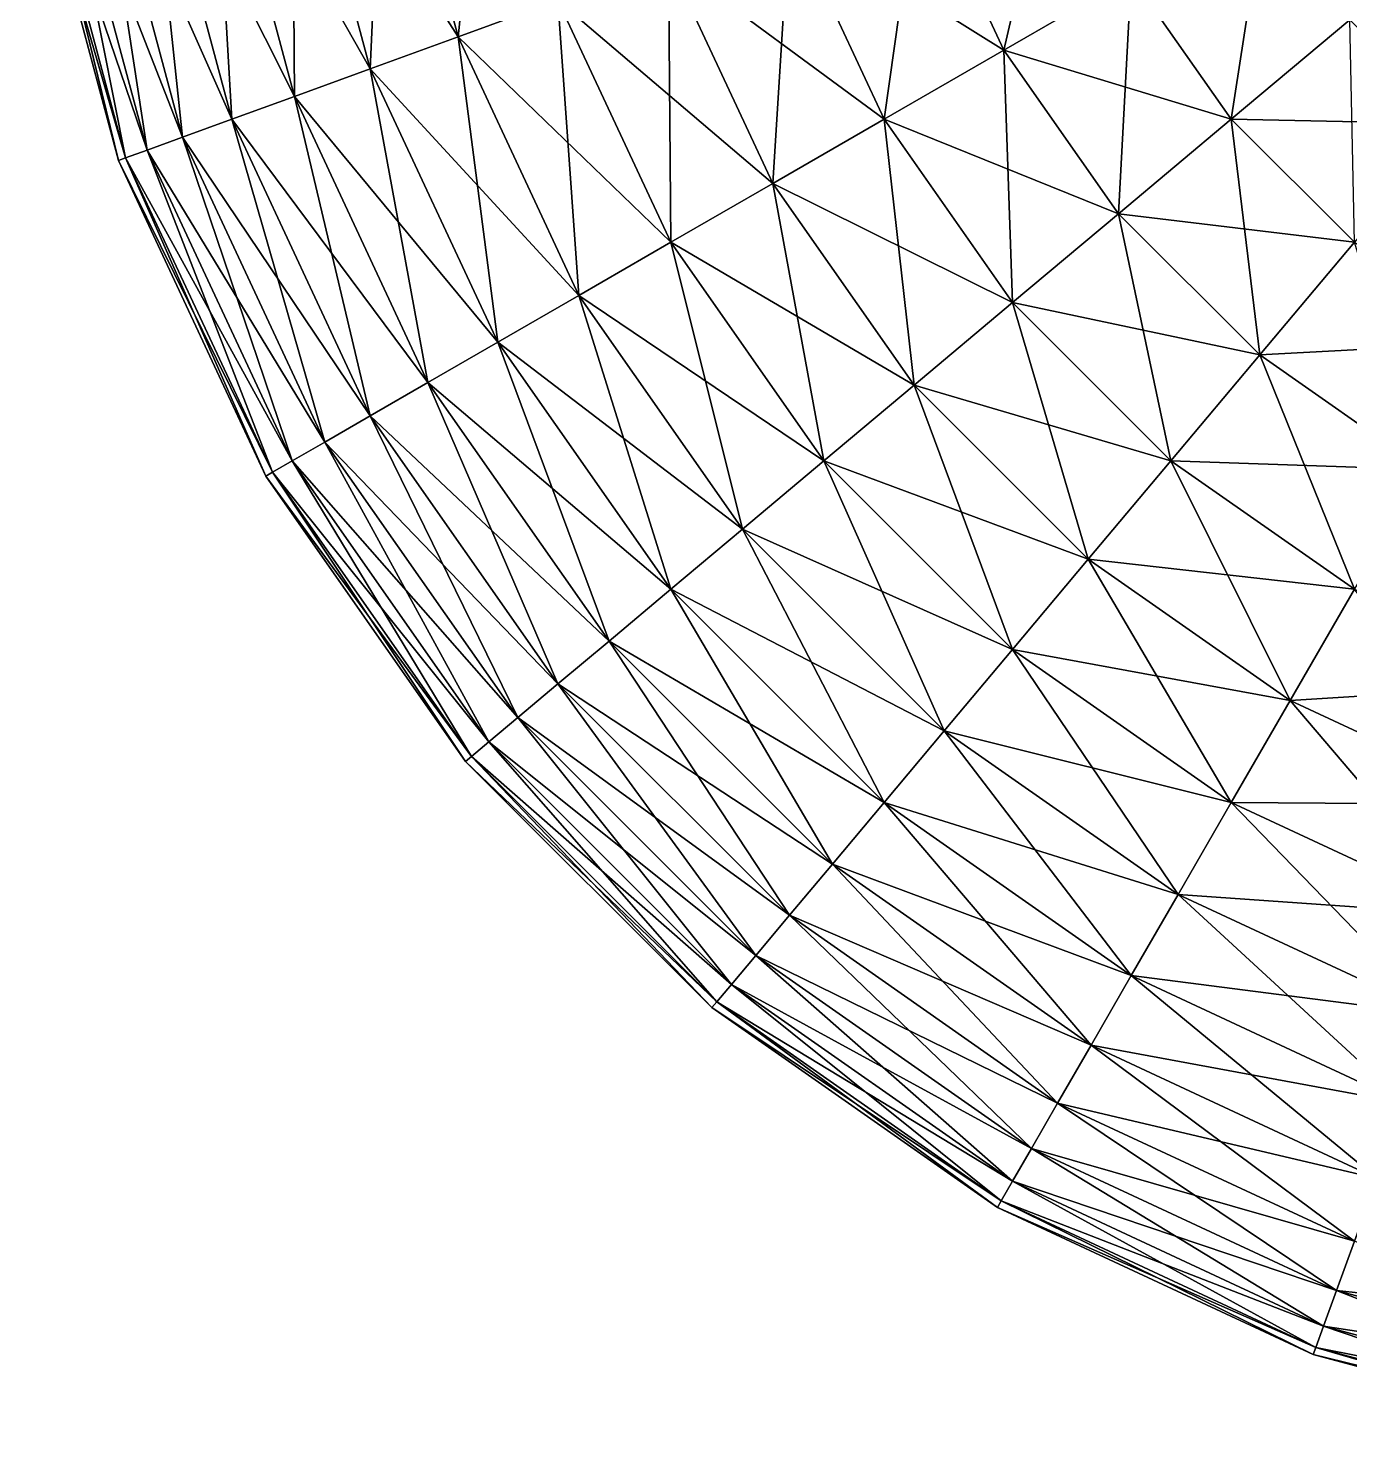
# Model space of a CAD drawing. Header units: metres. Extents: x -7 to 7, y -6 to 6.4.
# Drawn here: x 2.015 to 2.676, y -5.985 to -5.276 of the extents above; entities that cross this region are included whole.
import ezdxf

# ---------------------------------------------------------------- set-up
doc = ezdxf.new("R2010")
doc.units = ezdxf.units.M

msp = doc.modelspace()

# ---------------------------------------------------------------- linework, layer by layer
at = {"layer": 'Sphere'}
for points in [[(2.23025, -5.28017, -0.57358), (2.24559, -5.13302, -0.64279), (2.19329, -5.14224, -0.57358)], [(2.23025, -5.28017, -0.57358), (2.28015, -5.262, -0.64279), (2.24559, -5.13302, -0.64279)], [(2.23025, -5.28017, 0.57358), (2.14713, -5.15038, 0.5), (2.19329, -5.14224, 0.57358)], [(2.1862, -5.2962, -0.5), (2.19329, -5.14224, -0.57358), (2.14713, -5.15038, -0.5)], [(2.1862, -5.2962, -0.5), (2.23025, -5.28017, -0.57358), (2.19329, -5.14224, -0.57358)], [(2.28015, -5.262, 0.64279), (2.23025, -5.28017, 0.57358), (2.19329, -5.14224, 0.57358)], [(2.1862, -5.2962, 0.5), (2.10746, -5.15738, 0.42262), (2.14713, -5.15038, 0.5)], [(2.14835, -5.30997, -0.42262), (2.14713, -5.15038, -0.5), (2.10746, -5.15738, -0.42262)], [(2.23025, -5.28017, 0.57358), (2.1862, -5.2962, 0.5), (2.14713, -5.15038, 0.5)], [(2.14835, -5.30997, -0.42262), (2.1862, -5.2962, -0.5), (2.14713, -5.15038, -0.5)], [(2.14835, -5.30997, 0.42262), (2.07458, -5.16318, 0.34202), (2.10746, -5.15738, 0.42262)], [(2.11698, -5.32139, -0.34202), (2.10746, -5.15738, -0.42262), (2.07458, -5.16318, -0.34202)], [(2.1862, -5.2962, 0.5), (2.14835, -5.30997, 0.42262), (2.10746, -5.15738, 0.42262)], [(2.11698, -5.32139, -0.34202), (2.14835, -5.30997, -0.42262), (2.10746, -5.15738, -0.42262)], [(2.09233, -5.33037, 0.25882), (2.03015, -5.17101, 0.17365), (2.04875, -5.16773, 0.25882)], [(2.07458, -5.33682, -0.17365), (2.04875, -5.16773, -0.25882), (2.03015, -5.17101, -0.17365)], [(2.11698, -5.32139, 0.34202), (2.04875, -5.16773, 0.25882), (2.07458, -5.16318, 0.34202)], [(2.09233, -5.33037, -0.25882), (2.07458, -5.16318, -0.34202), (2.04875, -5.16773, -0.25882)], [(2.11698, -5.32139, 0.34202), (2.09233, -5.33037, 0.25882), (2.04875, -5.16773, 0.25882)], [(2.07458, -5.33682, -0.17365), (2.09233, -5.33037, -0.25882), (2.04875, -5.16773, -0.25882)], [(2.14835, -5.30997, 0.42262), (2.11698, -5.32139, 0.34202), (2.07458, -5.16318, 0.34202)], [(2.09233, -5.33037, -0.25882), (2.11698, -5.32139, -0.34202), (2.07458, -5.16318, -0.34202)], [(2.06388, -5.34072, 0.08715), (2.01519, -5.17365, 0), (2.01894, -5.17299, 0.08715)], [(2.06031, -5.34202, 0), (2.01894, -5.17299, -0.08716), (2.01519, -5.17365, 0)], [(2.06388, -5.34072, 0.08715), (2.06031, -5.34202, 0), (2.01519, -5.17365, 0)], [(2.07458, -5.33682, 0.17365), (2.01894, -5.17299, 0.08715), (2.03015, -5.17101, 0.17365)], [(2.06388, -5.34072, -0.08716), (2.03015, -5.17101, -0.17365), (2.01894, -5.17299, -0.08716)], [(2.07458, -5.33682, 0.17365), (2.06388, -5.34072, 0.08715), (2.01894, -5.17299, 0.08715)], [(2.06031, -5.34202, 0), (2.06388, -5.34072, -0.08716), (2.01894, -5.17299, -0.08716)], [(2.09233, -5.33037, 0.25882), (2.07458, -5.33682, 0.17365), (2.03015, -5.17101, 0.17365)], [(2.06388, -5.34072, -0.08716), (2.07458, -5.33682, -0.17365), (2.03015, -5.17101, -0.17365)], [(2.50327, -5.28679, -0.81915), (2.53015, -5.17101, -0.86603), (2.46101, -5.19617, -0.81915)], [(2.50327, -5.28679, -0.81915), (2.56699, -5.25, -0.86603), (2.53015, -5.17101, -0.86603)], [(2.50327, -5.28679, 0.81915), (2.39598, -5.21985, 0.76604), (2.46101, -5.19617, 0.81915)], [(2.44333, -5.32139, -0.76605), (2.46101, -5.19617, -0.81915), (2.39598, -5.21985, -0.76605)], [(2.44333, -5.32139, -0.76605), (2.50327, -5.28679, -0.81915), (2.46101, -5.19617, -0.81915)], [(2.56699, -5.25, 0.86602), (2.50327, -5.28679, 0.81915), (2.46101, -5.19617, 0.81915)], [(2.61698, -5.32139, -0.86603), (2.634, -5.21131, -0.90631), (2.56699, -5.25, -0.86603)], [(2.61698, -5.32139, -0.86603), (2.67626, -5.27165, -0.90631), (2.634, -5.21131, -0.90631)], [(2.44333, -5.32139, 0.76604), (2.33554, -5.24184, 0.70711), (2.39598, -5.21985, 0.76604)], [(2.38763, -5.35355, -0.70711), (2.39598, -5.21985, -0.76605), (2.33554, -5.24184, -0.70711)], [(2.38763, -5.35355, -0.70711), (2.44333, -5.32139, -0.76605), (2.39598, -5.21985, -0.76605)], [(2.50327, -5.28679, 0.81915), (2.44333, -5.32139, 0.76604), (2.39598, -5.21985, 0.76604)], [(2.38763, -5.35355, 0.70711), (2.28015, -5.262, 0.64279), (2.33554, -5.24184, 0.70711)], [(2.33659, -5.38302, -0.64279), (2.33554, -5.24184, -0.70711), (2.28015, -5.262, -0.64279)], [(2.44333, -5.32139, 0.76604), (2.38763, -5.35355, 0.70711), (2.33554, -5.24184, 0.70711)], [(2.33659, -5.38302, -0.64279), (2.38763, -5.35355, -0.70711), (2.33554, -5.24184, -0.70711)], [(2.61698, -5.32139, 0.86602), (2.50327, -5.28679, 0.81915), (2.56699, -5.25, 0.86602)], [(2.56062, -5.36869, -0.81915), (2.56699, -5.25, -0.86603), (2.50327, -5.28679, -0.81915)], [(2.56062, -5.36869, -0.81915), (2.61698, -5.32139, -0.86603), (2.56699, -5.25, -0.86603)], [(2.67626, -5.27165, 0.90631), (2.61698, -5.32139, 0.86602), (2.56699, -5.25, 0.86602)], [(2.33659, -5.38302, 0.64279), (2.23025, -5.28017, 0.57358), (2.28015, -5.262, 0.64279)], [(2.29059, -5.40957, -0.57358), (2.28015, -5.262, -0.64279), (2.23025, -5.28017, -0.57358)], [(2.38763, -5.35355, 0.70711), (2.33659, -5.38302, 0.64279), (2.28015, -5.262, 0.64279)], [(2.29059, -5.40957, -0.57358), (2.33659, -5.38302, -0.64279), (2.28015, -5.262, -0.64279)], [(2.78015, -5.262, 0.93969), (2.72835, -5.32374, 0.90631), (2.67626, -5.27165, 0.90631)], [(2.72835, -5.32374, 0.90631), (2.61698, -5.32139, 0.86602), (2.67626, -5.27165, 0.90631)], [(2.67861, -5.38302, -0.86603), (2.67626, -5.27165, -0.90631), (2.61698, -5.32139, -0.86603)], [(2.29059, -5.40958, 0.57358), (2.1862, -5.2962, 0.5), (2.23025, -5.28017, 0.57358)], [(2.25, -5.43301, -0.5), (2.23025, -5.28017, -0.57358), (2.1862, -5.2962, -0.5)], [(2.33659, -5.38302, 0.64279), (2.29059, -5.40958, 0.57358), (2.23025, -5.28017, 0.57358)], [(2.25, -5.43301, -0.5), (2.29059, -5.40957, -0.57358), (2.23025, -5.28017, -0.57358)], [(2.56061, -5.36869, 0.81915), (2.44333, -5.32139, 0.76604), (2.50327, -5.28679, 0.81915)], [(2.5076, -5.41317, -0.76605), (2.50327, -5.28679, -0.81915), (2.44333, -5.32139, -0.76605)], [(2.61698, -5.32139, 0.86602), (2.56061, -5.36869, 0.81915), (2.50327, -5.28679, 0.81915)], [(2.5076, -5.41317, -0.76605), (2.56062, -5.36869, -0.81915), (2.50327, -5.28679, -0.81915)], [(2.25, -5.43301, 0.5), (2.14835, -5.30997, 0.42262), (2.1862, -5.2962, 0.5)], [(2.21511, -5.45315, -0.42262), (2.1862, -5.2962, -0.5), (2.14835, -5.30997, -0.42262)], [(2.29059, -5.40958, 0.57358), (2.25, -5.43301, 0.5), (2.1862, -5.2962, 0.5)], [(2.21511, -5.45315, -0.42262), (2.25, -5.43301, -0.5), (2.1862, -5.2962, -0.5)], [(2.21511, -5.45315, 0.42262), (2.11698, -5.32139, 0.34202), (2.14835, -5.30997, 0.42262)], [(2.1862, -5.46985, -0.34202), (2.14835, -5.30997, -0.42262), (2.11698, -5.32139, -0.34202)], [(2.25, -5.43301, 0.5), (2.21511, -5.45315, 0.42262), (2.14835, -5.30997, 0.42262)], [(2.1862, -5.46985, -0.34202), (2.21511, -5.45315, -0.42262), (2.14835, -5.30997, -0.42262)], [(2.1862, -5.46985, 0.34202), (2.09233, -5.33037, 0.25882), (2.11698, -5.32139, 0.34202)], [(2.16348, -5.48296, -0.25882), (2.11698, -5.32139, -0.34202), (2.09233, -5.33037, -0.25882)], [(2.21511, -5.45315, 0.42262), (2.1862, -5.46985, 0.34202), (2.11698, -5.32139, 0.34202)], [(2.16348, -5.48296, -0.25882), (2.1862, -5.46985, -0.34202), (2.11698, -5.32139, -0.34202)], [(2.5076, -5.41318, 0.76604), (2.38763, -5.35355, 0.70711), (2.44333, -5.32139, 0.76604)], [(2.45832, -5.45452, -0.70711), (2.44333, -5.32139, -0.76605), (2.38763, -5.35355, -0.70711)], [(2.56061, -5.36869, 0.81915), (2.5076, -5.41318, 0.76604), (2.44333, -5.32139, 0.76604)], [(2.45832, -5.45452, -0.70711), (2.5076, -5.41317, -0.76605), (2.44333, -5.32139, -0.76605)], [(2.67861, -5.38302, 0.86602), (2.56061, -5.36869, 0.81915), (2.61698, -5.32139, 0.86602)], [(2.63131, -5.43938, -0.81915), (2.61698, -5.32139, -0.86603), (2.56062, -5.36869, -0.81915)], [(2.72835, -5.32374, 0.90631), (2.67861, -5.38302, 0.86602), (2.61698, -5.32139, 0.86602)], [(2.63131, -5.43938, -0.81915), (2.67861, -5.38302, -0.86603), (2.61698, -5.32139, -0.86603)], [(2.16348, -5.48296, 0.25882), (2.07458, -5.33682, 0.17365), (2.09233, -5.33037, 0.25882)], [(2.14713, -5.4924, -0.17365), (2.09233, -5.33037, -0.25882), (2.07458, -5.33682, -0.17365)], [(2.1862, -5.46985, 0.34202), (2.16348, -5.48296, 0.25882), (2.09233, -5.33037, 0.25882)], [(2.14713, -5.4924, -0.17365), (2.16348, -5.48296, -0.25882), (2.09233, -5.33037, -0.25882)], [(2.14713, -5.4924, 0.17365), (2.06388, -5.34072, 0.08715), (2.07458, -5.33682, 0.17365)], [(2.13727, -5.4981, -0.08716), (2.07458, -5.33682, -0.17365), (2.06388, -5.34072, -0.08716)], [(2.16348, -5.48296, 0.25882), (2.14713, -5.4924, 0.17365), (2.07458, -5.33682, 0.17365)], [(2.13727, -5.4981, -0.08716), (2.14713, -5.4924, -0.17365), (2.07458, -5.33682, -0.17365)], [(2.13727, -5.4981, 0.08715), (2.06031, -5.34202, 0), (2.06388, -5.34072, 0.08715)], [(2.13397, -5.5, 0), (2.06388, -5.34072, -0.08716), (2.06031, -5.34202, 0)], [(2.13727, -5.4981, 0.08715), (2.13397, -5.5, 0), (2.06031, -5.34202, 0)], [(2.14713, -5.4924, 0.17365), (2.13727, -5.4981, 0.08715), (2.06388, -5.34072, 0.08715)], [(2.13397, -5.5, 0), (2.13727, -5.4981, -0.08716), (2.06388, -5.34072, -0.08716)], [(2.45832, -5.45452, 0.70711), (2.33659, -5.38302, 0.64279), (2.38763, -5.35355, 0.70711)], [(2.41318, -5.4924, -0.64279), (2.38763, -5.35355, -0.70711), (2.33659, -5.38302, -0.64279)], [(2.5076, -5.41318, 0.76604), (2.45832, -5.45452, 0.70711), (2.38763, -5.35355, 0.70711)], [(2.41318, -5.4924, -0.64279), (2.45832, -5.45452, -0.70711), (2.38763, -5.35355, -0.70711)], [(2.63131, -5.43938, 0.81915), (2.5076, -5.41318, 0.76604), (2.56061, -5.36869, 0.81915)], [(2.58682, -5.4924, -0.76605), (2.56062, -5.36869, -0.81915), (2.5076, -5.41317, -0.76605)], [(2.67861, -5.38302, 0.86602), (2.63131, -5.43938, 0.81915), (2.56061, -5.36869, 0.81915)], [(2.58682, -5.4924, -0.76605), (2.63131, -5.43938, -0.81915), (2.56062, -5.36869, -0.81915)], [(2.41318, -5.4924, 0.64279), (2.29059, -5.40958, 0.57358), (2.33659, -5.38302, 0.64279)], [(2.37249, -5.52654, -0.57358), (2.33659, -5.38302, -0.64279), (2.29059, -5.40957, -0.57358)], [(2.45832, -5.45452, 0.70711), (2.41318, -5.4924, 0.64279), (2.33659, -5.38302, 0.64279)], [(2.37249, -5.52654, -0.57358), (2.41318, -5.4924, -0.64279), (2.33659, -5.38302, -0.64279)], [(2.75, -5.43301, 0.86602), (2.63131, -5.43938, 0.81915), (2.67861, -5.38302, 0.86602)], [(2.71321, -5.49673, -0.81915), (2.67861, -5.38302, -0.86603), (2.63131, -5.43938, -0.81915)], [(2.33659, -5.55667, -0.5), (2.29059, -5.40957, -0.57358), (2.25, -5.43301, -0.5)], [(2.37249, -5.52654, 0.57358), (2.25, -5.43301, 0.5), (2.29059, -5.40958, 0.57358)], [(2.33659, -5.55667, -0.5), (2.37249, -5.52654, -0.57358), (2.29059, -5.40957, -0.57358)], [(2.41318, -5.4924, 0.64279), (2.37249, -5.52654, 0.57358), (2.29059, -5.40958, 0.57358)], [(2.54548, -5.54167, -0.70711), (2.5076, -5.41317, -0.76605), (2.45832, -5.45452, -0.70711)], [(2.58682, -5.4924, 0.76604), (2.45832, -5.45452, 0.70711), (2.5076, -5.41318, 0.76604)], [(2.54548, -5.54167, -0.70711), (2.58682, -5.4924, -0.76605), (2.5076, -5.41317, -0.76605)], [(2.63131, -5.43938, 0.81915), (2.58682, -5.4924, 0.76604), (2.5076, -5.41318, 0.76604)], [(2.33659, -5.55667, 0.5), (2.21511, -5.45315, 0.42262), (2.25, -5.43301, 0.5)], [(2.30573, -5.58256, -0.42262), (2.25, -5.43301, -0.5), (2.21511, -5.45315, -0.42262)], [(2.37249, -5.52654, 0.57358), (2.33659, -5.55667, 0.5), (2.25, -5.43301, 0.5)], [(2.30573, -5.58256, -0.42262), (2.33659, -5.55667, -0.5), (2.25, -5.43301, -0.5)], [(2.75, -5.43301, 0.86602), (2.71321, -5.49673, 0.81915), (2.63131, -5.43938, 0.81915)], [(2.71321, -5.49673, 0.81915), (2.58682, -5.4924, 0.76604), (2.63131, -5.43938, 0.81915)], [(2.67861, -5.55667, -0.76605), (2.63131, -5.43938, -0.81915), (2.58682, -5.4924, -0.76605)], [(2.67861, -5.55667, -0.76605), (2.71321, -5.49673, -0.81915), (2.63131, -5.43938, -0.81915)], [(2.30573, -5.58256, 0.42262), (2.1862, -5.46985, 0.34202), (2.21511, -5.45315, 0.42262)], [(2.28015, -5.60402, -0.34202), (2.21511, -5.45315, -0.42262), (2.1862, -5.46985, -0.34202)], [(2.33659, -5.55667, 0.5), (2.30573, -5.58256, 0.42262), (2.21511, -5.45315, 0.42262)], [(2.28015, -5.60402, -0.34202), (2.30573, -5.58256, -0.42262), (2.21511, -5.45315, -0.42262)], [(2.54548, -5.54167, 0.70711), (2.41318, -5.4924, 0.64279), (2.45832, -5.45452, 0.70711)], [(2.5076, -5.58682, -0.64279), (2.45832, -5.45452, -0.70711), (2.41318, -5.4924, -0.64279)], [(2.58682, -5.4924, 0.76604), (2.54548, -5.54167, 0.70711), (2.45832, -5.45452, 0.70711)], [(2.5076, -5.58682, -0.64279), (2.54548, -5.54167, -0.70711), (2.45832, -5.45452, -0.70711)], [(2.28015, -5.60402, 0.34202), (2.16348, -5.48296, 0.25882), (2.1862, -5.46985, 0.34202)], [(2.26006, -5.62088, -0.25882), (2.1862, -5.46985, -0.34202), (2.16348, -5.48296, -0.25882)], [(2.30573, -5.58256, 0.42262), (2.28015, -5.60402, 0.34202), (2.1862, -5.46985, 0.34202)], [(2.26006, -5.62088, -0.25882), (2.28015, -5.60402, -0.34202), (2.1862, -5.46985, -0.34202)], [(2.26006, -5.62088, 0.25882), (2.14713, -5.4924, 0.17365), (2.16348, -5.48296, 0.25882)], [(2.24559, -5.63302, -0.17365), (2.16348, -5.48296, -0.25882), (2.14713, -5.4924, -0.17365)], [(2.28015, -5.60402, 0.34202), (2.26006, -5.62088, 0.25882), (2.16348, -5.48296, 0.25882)], [(2.24559, -5.63302, -0.17365), (2.26006, -5.62088, -0.25882), (2.16348, -5.48296, -0.25882)], [(2.24559, -5.63302, 0.17365), (2.13727, -5.4981, 0.08715), (2.14713, -5.4924, 0.17365)], [(2.23687, -5.64034, -0.08716), (2.14713, -5.4924, -0.17365), (2.13727, -5.4981, -0.08716)], [(2.26006, -5.62088, 0.25882), (2.24559, -5.63302, 0.17365), (2.14713, -5.4924, 0.17365)], [(2.23687, -5.64034, -0.08716), (2.24559, -5.63302, -0.17365), (2.14713, -5.4924, -0.17365)], [(2.5076, -5.58682, 0.64279), (2.37249, -5.52654, 0.57358), (2.41318, -5.4924, 0.64279)], [(2.47346, -5.62751, -0.57358), (2.41318, -5.4924, -0.64279), (2.37249, -5.52654, -0.57358)], [(2.54548, -5.54167, 0.70711), (2.5076, -5.58682, 0.64279), (2.41318, -5.4924, 0.64279)], [(2.47346, -5.62751, -0.57358), (2.5076, -5.58682, -0.64279), (2.41318, -5.4924, -0.64279)], [(2.67861, -5.55667, 0.76604), (2.54548, -5.54167, 0.70711), (2.58682, -5.4924, 0.76604)], [(2.64645, -5.61237, -0.70711), (2.58682, -5.4924, -0.76605), (2.54548, -5.54167, -0.70711)], [(2.71321, -5.49673, 0.81915), (2.67861, -5.55667, 0.76604), (2.58682, -5.4924, 0.76604)], [(2.64645, -5.61237, -0.70711), (2.67861, -5.55667, -0.76605), (2.58682, -5.4924, -0.76605)], [(2.23687, -5.64034, 0.08715), (2.13397, -5.5, 0), (2.13727, -5.4981, 0.08715)], [(2.23396, -5.64279, 0), (2.13727, -5.4981, -0.08716), (2.13397, -5.5, 0)], [(2.23687, -5.64034, 0.08715), (2.23396, -5.64279, 0), (2.13397, -5.5, 0)], [(2.24559, -5.63302, 0.17365), (2.23687, -5.64034, 0.08715), (2.13727, -5.4981, 0.08715)], [(2.23396, -5.64279, 0), (2.23687, -5.64034, -0.08716), (2.13727, -5.4981, -0.08716)], [(2.47346, -5.62751, 0.57358), (2.33659, -5.55667, 0.5), (2.37249, -5.52654, 0.57358)], [(2.44333, -5.66341, -0.5), (2.37249, -5.52654, -0.57358), (2.33659, -5.55667, -0.5)], [(2.5076, -5.58682, 0.64279), (2.47346, -5.62751, 0.57358), (2.37249, -5.52654, 0.57358)], [(2.44333, -5.66341, -0.5), (2.47346, -5.62751, -0.57358), (2.37249, -5.52654, -0.57358)], [(2.64645, -5.61237, 0.70711), (2.5076, -5.58682, 0.64279), (2.54548, -5.54167, 0.70711)], [(2.61698, -5.66341, -0.64279), (2.54548, -5.54167, -0.70711), (2.5076, -5.58682, -0.64279)], [(2.67861, -5.55667, 0.76604), (2.64645, -5.61237, 0.70711), (2.54548, -5.54167, 0.70711)], [(2.61698, -5.66341, -0.64279), (2.64645, -5.61237, -0.70711), (2.54548, -5.54167, -0.70711)], [(2.44333, -5.66341, 0.5), (2.30573, -5.58256, 0.42262), (2.33659, -5.55667, 0.5)], [(2.41744, -5.69427, -0.42262), (2.33659, -5.55667, -0.5), (2.30573, -5.58256, -0.42262)], [(2.47346, -5.62751, 0.57358), (2.44333, -5.66341, 0.5), (2.33659, -5.55667, 0.5)], [(2.41744, -5.69427, -0.42262), (2.44333, -5.66341, -0.5), (2.33659, -5.55667, -0.5)], [(2.78015, -5.60402, 0.76604), (2.64645, -5.61237, 0.70711), (2.67861, -5.55667, 0.76604)], [(2.75816, -5.66446, -0.70711), (2.67861, -5.55667, -0.76605), (2.64645, -5.61237, -0.70711)], [(2.41744, -5.69427, 0.42262), (2.28015, -5.60402, 0.34202), (2.30573, -5.58256, 0.42262)], [(2.39598, -5.71985, -0.34202), (2.30573, -5.58256, -0.42262), (2.28015, -5.60402, -0.34202)], [(2.44333, -5.66341, 0.5), (2.41744, -5.69427, 0.42262), (2.30573, -5.58256, 0.42262)], [(2.39598, -5.71985, -0.34202), (2.41744, -5.69427, -0.42262), (2.30573, -5.58256, -0.42262)], [(2.61698, -5.66341, 0.64279), (2.47346, -5.62751, 0.57358), (2.5076, -5.58682, 0.64279)], [(2.59042, -5.70941, -0.57358), (2.5076, -5.58682, -0.64279), (2.47346, -5.62751, -0.57358)], [(2.64645, -5.61237, 0.70711), (2.61698, -5.66341, 0.64279), (2.5076, -5.58682, 0.64279)], [(2.59042, -5.70941, -0.57358), (2.61698, -5.66341, -0.64279), (2.5076, -5.58682, -0.64279)], [(2.39598, -5.71985, 0.34202), (2.26006, -5.62088, 0.25882), (2.28015, -5.60402, 0.34202)], [(2.37911, -5.73994, -0.25882), (2.28015, -5.60402, -0.34202), (2.26006, -5.62088, -0.25882)], [(2.41744, -5.69427, 0.42262), (2.39598, -5.71985, 0.34202), (2.28015, -5.60402, 0.34202)], [(2.37911, -5.73994, -0.25882), (2.39598, -5.71985, -0.34202), (2.28015, -5.60402, -0.34202)], [(2.78015, -5.60402, 0.76604), (2.75816, -5.66446, 0.70711), (2.64645, -5.61237, 0.70711)], [(2.75816, -5.66446, 0.70711), (2.61698, -5.66341, 0.64279), (2.64645, -5.61237, 0.70711)], [(2.738, -5.71985, -0.64279), (2.64645, -5.61237, -0.70711), (2.61698, -5.66341, -0.64279)], [(2.738, -5.71985, -0.64279), (2.75816, -5.66446, -0.70711), (2.64645, -5.61237, -0.70711)], [(2.37911, -5.73994, 0.25882), (2.24559, -5.63302, 0.17365), (2.26006, -5.62088, 0.25882)], [(2.36698, -5.75441, -0.17365), (2.26006, -5.62088, -0.25882), (2.24559, -5.63302, -0.17365)], [(2.39598, -5.71985, 0.34202), (2.37911, -5.73994, 0.25882), (2.26006, -5.62088, 0.25882)], [(2.36698, -5.75441, -0.17365), (2.37911, -5.73994, -0.25882), (2.26006, -5.62088, -0.25882)], [(2.59042, -5.70941, 0.57358), (2.44333, -5.66341, 0.5), (2.47346, -5.62751, 0.57358)], [(2.56699, -5.75, -0.5), (2.47346, -5.62751, -0.57358), (2.44333, -5.66341, -0.5)], [(2.61698, -5.66341, 0.64279), (2.59042, -5.70941, 0.57358), (2.47346, -5.62751, 0.57358)], [(2.56699, -5.75, -0.5), (2.59042, -5.70941, -0.57358), (2.47346, -5.62751, -0.57358)], [(2.36698, -5.75441, 0.17365), (2.23687, -5.64034, 0.08715), (2.24559, -5.63302, 0.17365)], [(2.35966, -5.76313, -0.08716), (2.24559, -5.63302, -0.17365), (2.23687, -5.64034, -0.08716)], [(2.37911, -5.73994, 0.25882), (2.36698, -5.75441, 0.17365), (2.24559, -5.63302, 0.17365)], [(2.35966, -5.76313, -0.08716), (2.36698, -5.75441, -0.17365), (2.24559, -5.63302, -0.17365)], [(2.35966, -5.76313, 0.08715), (2.23396, -5.64279, 0), (2.23687, -5.64034, 0.08715)], [(2.35721, -5.76604, 0), (2.23687, -5.64034, -0.08716), (2.23396, -5.64279, 0)], [(2.35966, -5.76313, 0.08715), (2.35721, -5.76604, 0), (2.23396, -5.64279, 0)], [(2.36698, -5.75441, 0.17365), (2.35966, -5.76313, 0.08715), (2.23687, -5.64034, 0.08715)], [(2.35721, -5.76604, 0), (2.35966, -5.76313, -0.08716), (2.23687, -5.64034, -0.08716)], [(2.56699, -5.75, 0.5), (2.41744, -5.69427, 0.42262), (2.44333, -5.66341, 0.5)], [(2.54685, -5.78488, -0.42262), (2.44333, -5.66341, -0.5), (2.41744, -5.69427, -0.42262)], [(2.59042, -5.70941, 0.57358), (2.56699, -5.75, 0.5), (2.44333, -5.66341, 0.5)], [(2.54685, -5.78488, -0.42262), (2.56699, -5.75, -0.5), (2.44333, -5.66341, -0.5)], [(2.738, -5.71985, 0.64279), (2.59042, -5.70941, 0.57358), (2.61698, -5.66341, 0.64279)], [(2.71983, -5.76975, -0.57358), (2.61698, -5.66341, -0.64279), (2.59042, -5.70941, -0.57358)], [(2.75816, -5.66446, 0.70711), (2.738, -5.71985, 0.64279), (2.61698, -5.66341, 0.64279)], [(2.71983, -5.76975, -0.57358), (2.738, -5.71985, -0.64279), (2.61698, -5.66341, -0.64279)], [(2.54685, -5.78488, 0.42262), (2.39598, -5.71985, 0.34202), (2.41744, -5.69427, 0.42262)], [(2.53015, -5.8138, -0.34202), (2.41744, -5.69427, -0.42262), (2.39598, -5.71985, -0.34202)], [(2.56699, -5.75, 0.5), (2.54685, -5.78488, 0.42262), (2.41744, -5.69427, 0.42262)], [(2.53015, -5.8138, -0.34202), (2.54685, -5.78488, -0.42262), (2.41744, -5.69427, -0.42262)], [(2.71983, -5.76975, 0.57358), (2.56699, -5.75, 0.5), (2.59042, -5.70941, 0.57358)], [(2.7038, -5.8138, -0.5), (2.59042, -5.70941, -0.57358), (2.56699, -5.75, -0.5)], [(2.738, -5.71985, 0.64279), (2.71983, -5.76975, 0.57358), (2.59042, -5.70941, 0.57358)], [(2.7038, -5.8138, -0.5), (2.71983, -5.76975, -0.57358), (2.59042, -5.70941, -0.57358)], [(2.53015, -5.8138, 0.34202), (2.37911, -5.73994, 0.25882), (2.39598, -5.71985, 0.34202)], [(2.51704, -5.83652, -0.25882), (2.39598, -5.71985, -0.34202), (2.37911, -5.73994, -0.25882)], [(2.54685, -5.78488, 0.42262), (2.53015, -5.8138, 0.34202), (2.39598, -5.71985, 0.34202)], [(2.51704, -5.83652, -0.25882), (2.53015, -5.8138, -0.34202), (2.39598, -5.71985, -0.34202)], [(2.51704, -5.83652, 0.25882), (2.36698, -5.75441, 0.17365), (2.37911, -5.73994, 0.25882)], [(2.5076, -5.85287, -0.17365), (2.37911, -5.73994, -0.25882), (2.36698, -5.75441, -0.17365)], [(2.53015, -5.8138, 0.34202), (2.51704, -5.83652, 0.25882), (2.37911, -5.73994, 0.25882)], [(2.5076, -5.85287, -0.17365), (2.51704, -5.83652, -0.25882), (2.37911, -5.73994, -0.25882)], [(2.5076, -5.85287, 0.17365), (2.35966, -5.76313, 0.08715), (2.36698, -5.75441, 0.17365)], [(2.5019, -5.86273, -0.08716), (2.36698, -5.75441, -0.17365), (2.35966, -5.76313, -0.08716)], [(2.51704, -5.83652, 0.25882), (2.5076, -5.85287, 0.17365), (2.36698, -5.75441, 0.17365)], [(2.5019, -5.86273, -0.08716), (2.5076, -5.85287, -0.17365), (2.36698, -5.75441, -0.17365)], [(2.7038, -5.8138, 0.5), (2.54685, -5.78488, 0.42262), (2.56699, -5.75, 0.5)], [(2.69002, -5.85165, -0.42262), (2.56699, -5.75, -0.5), (2.54685, -5.78488, -0.42262)], [(2.71983, -5.76975, 0.57358), (2.7038, -5.8138, 0.5), (2.56699, -5.75, 0.5)], [(2.69002, -5.85165, -0.42262), (2.7038, -5.8138, -0.5), (2.56699, -5.75, -0.5)], [(2.5019, -5.86273, 0.08715), (2.35721, -5.76604, 0), (2.35966, -5.76313, 0.08715)], [(2.5, -5.86602, 0), (2.35966, -5.76313, -0.08716), (2.35721, -5.76604, 0)], [(2.5076, -5.85287, 0.17365), (2.5019, -5.86273, 0.08715), (2.35966, -5.76313, 0.08715)], [(2.5, -5.86602, 0), (2.5019, -5.86273, -0.08716), (2.35966, -5.76313, -0.08716)], [(2.5019, -5.86273, 0.08715), (2.5, -5.86602, 0), (2.35721, -5.76604, 0)], [(2.69002, -5.85165, 0.42262), (2.53015, -5.8138, 0.34202), (2.54685, -5.78488, 0.42262)], [(2.67861, -5.88302, -0.34202), (2.54685, -5.78488, -0.42262), (2.53015, -5.8138, -0.34202)], [(2.7038, -5.8138, 0.5), (2.69002, -5.85165, 0.42262), (2.54685, -5.78488, 0.42262)], [(2.67861, -5.88302, -0.34202), (2.69002, -5.85165, -0.42262), (2.54685, -5.78488, -0.42262)], [(2.67861, -5.88302, 0.34202), (2.51704, -5.83652, 0.25882), (2.53015, -5.8138, 0.34202)], [(2.66963, -5.90767, -0.25882), (2.53015, -5.8138, -0.34202), (2.51704, -5.83652, -0.25882)], [(2.69002, -5.85165, 0.42262), (2.67861, -5.88302, 0.34202), (2.53015, -5.8138, 0.34202)], [(2.66963, -5.90767, -0.25882), (2.67861, -5.88302, -0.34202), (2.53015, -5.8138, -0.34202)], [(2.66963, -5.90767, 0.25882), (2.5076, -5.85287, 0.17365), (2.51704, -5.83652, 0.25882)], [(2.66318, -5.92542, -0.17365), (2.51704, -5.83652, -0.25882), (2.5076, -5.85287, -0.17365)], [(2.67861, -5.88302, 0.34202), (2.66963, -5.90767, 0.25882), (2.51704, -5.83652, 0.25882)], [(2.66318, -5.92542, -0.17365), (2.66963, -5.90767, -0.25882), (2.51704, -5.83652, -0.25882)], [(2.66318, -5.92542, 0.17365), (2.5019, -5.86273, 0.08715), (2.5076, -5.85287, 0.17365)], [(2.65928, -5.93612, -0.08716), (2.5076, -5.85287, -0.17365), (2.5019, -5.86273, -0.08716)], [(2.66963, -5.90767, 0.25882), (2.66318, -5.92542, 0.17365), (2.5076, -5.85287, 0.17365)], [(2.65928, -5.93612, -0.08716), (2.66318, -5.92542, -0.17365), (2.5076, -5.85287, -0.17365)], [(2.65928, -5.93612, 0.08715), (2.5, -5.86602, 0), (2.5019, -5.86273, 0.08715)], [(2.65798, -5.93969, 0), (2.5019, -5.86273, -0.08716), (2.5, -5.86602, 0)], [(2.65928, -5.93612, 0.08715), (2.65798, -5.93969, 0), (2.5, -5.86602, 0)], [(2.66318, -5.92542, 0.17365), (2.65928, -5.93612, 0.08715), (2.5019, -5.86273, 0.08715)], [(2.65798, -5.93969, 0), (2.65928, -5.93612, -0.08716), (2.5019, -5.86273, -0.08716)], [(2.83682, -5.92542, 0.34202), (2.66963, -5.90767, 0.25882), (2.67861, -5.88302, 0.34202)], [(2.83227, -5.95125, -0.25882), (2.67861, -5.88302, -0.34202), (2.66963, -5.90767, -0.25882)], [(2.83227, -5.95125, 0.25882), (2.66318, -5.92542, 0.17365), (2.66963, -5.90767, 0.25882)], [(2.82899, -5.96985, -0.17365), (2.66963, -5.90767, -0.25882), (2.66318, -5.92542, -0.17365)], [(2.83682, -5.92542, 0.34202), (2.83227, -5.95125, 0.25882), (2.66963, -5.90767, 0.25882)], [(2.82899, -5.96985, -0.17365), (2.83227, -5.95125, -0.25882), (2.66963, -5.90767, -0.25882)], [(2.82899, -5.96985, 0.17365), (2.65928, -5.93612, 0.08715), (2.66318, -5.92542, 0.17365)], [(2.82701, -5.98106, -0.08716), (2.66318, -5.92542, -0.17365), (2.65928, -5.93612, -0.08716)], [(2.83227, -5.95125, 0.25882), (2.82899, -5.96985, 0.17365), (2.66318, -5.92542, 0.17365)], [(2.82701, -5.98106, -0.08716), (2.82899, -5.96985, -0.17365), (2.66318, -5.92542, -0.17365)], [(2.82701, -5.98106, 0.08715), (2.65798, -5.93969, 0), (2.65928, -5.93612, 0.08715)], [(2.82635, -5.98481, 0), (2.65928, -5.93612, -0.08716), (2.65798, -5.93969, 0)], [(2.82701, -5.98106, 0.08715), (2.82635, -5.98481, 0), (2.65798, -5.93969, 0)], [(2.82899, -5.96985, 0.17365), (2.82701, -5.98106, 0.08715), (2.65928, -5.93612, 0.08715)], [(2.82635, -5.98481, 0), (2.82701, -5.98106, -0.08716), (2.65928, -5.93612, -0.08716)]]:
    msp.add_3dface(points, dxfattribs=at)

doc.saveas('drawing.dxf')
